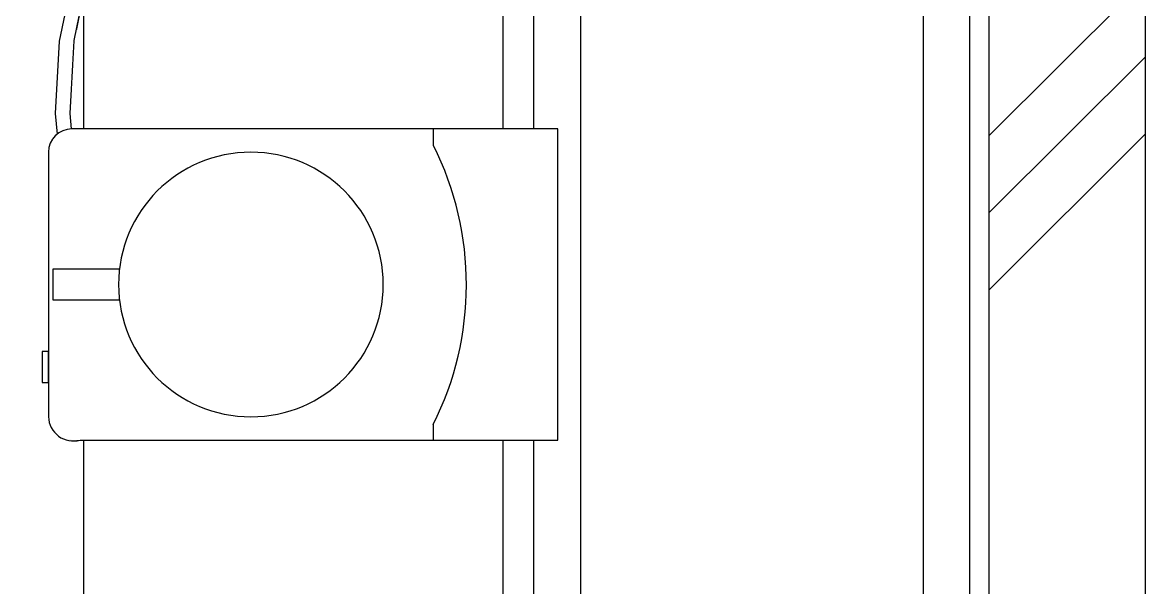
# Model space of a CAD drawing. Units: millimetres at full size, sheet at 1:50. Extents: x -9750 to 9750, y -6680 to 6675.
# Drawn here: x -325 to 401, y 1039 to 1402 of the extents above; entities that cross this region are included whole.
import ezdxf

# ---------------------------------------------------------------- set-up
doc = ezdxf.new("R2010")
doc.units = ezdxf.units.MM
doc.header["$LTSCALE"] = 50
for name, color, linetype in [('0-6_壁', 4, 'Continuous'), ('0-8_床仕上', 7, 'Continuous'), ('0-9_部品実装', 7, 'Continuous')]:
    doc.layers.add(name, color=color, linetype=linetype)

msp = doc.modelspace()

# ---------------------------------------------------------------- wipeouts: each hides what was drawn before it
for points in [[(346.23, -1839.95), (4770.23, -1839.95), (4770.23, 5120.05), (4770.23, 5120.05)], [(-3365.77, 3792.05), (-3365.77, -1764.95), (296.23, -1764.95), (296.23, -1764.95)]]:
    msp.add_wipeout(points)

# ---------------------------------------------------------------- next in the draw order: wipeouts: each hides what was drawn before it
for points in [[(346.23, -1839.95), (4770.23, 5120.05), (346.23, 5120.05), (346.23, 5120.05)], [(-3365.77, 3792.05), (296.23, -1764.95), (296.23, 3792.05), (296.23, 3792.05)]]:
    msp.add_wipeout(points)

# ---------------------------------------------------------------- next in the draw order: linework, layer by layer
at = {"layer": '0-8_床仕上'}
msp.add_solid([(346.23, -1839.95), (346.23, 5120.05), (346.23, 5120.05)], dxfattribs=at)

# ---------------------------------------------------------------- next in the draw order: wipeouts: each hides what was drawn before it
at = {"color": 7}
msp.add_wipeout([(396.23, 5045.05), (296.23, 5045.05), (296.23, -1764.95), (296.23, -1764.95)], dxfattribs=at)

# ---------------------------------------------------------------- next in the draw order: wipeouts: each hides what was drawn before it
msp.add_wipeout([(396.23, 5045.05), (296.23, -1764.95), (396.23, -1764.95), (396.23, -1764.95)], dxfattribs=at)

# ---------------------------------------------------------------- next in the draw order: linework, layer by layer
at = {"layer": '0-6_壁'}
for p, q in [((296.23, 1329.57), (396.23, 1429.57)), ((296.23, 1280.07), (396.23, 1380.07)), ((296.23, 1230.57), (396.23, 1330.57))]:
    msp.add_line(p, q, dxfattribs=at)
at = {"layer": '0-6_壁', "color": 3}
msp.add_line((396.23, 1435.05), (396.23, 880.2), dxfattribs=at)
at = {"layer": '0-6_壁', "color": 7}
msp.add_solid([(396.23, 5045.05), (396.23, -1764.95), (396.23, -1764.95)], dxfattribs=at)

# ---------------------------------------------------------------- next in the draw order: wipeouts: each hides what was drawn before it
msp.add_wipeout([(-285.56, 935.05), (296.23, 935.05), (296.23, 1252.16), (296.23, 1252.16)])

# ---------------------------------------------------------------- next in the draw order: wipeouts: each hides what was drawn before it
msp.add_wipeout([(-285.56, 935.05), (296.23, 1252.16), (-285.56, 1252.16), (-285.56, 1252.16)])

# ---------------------------------------------------------------- next in the draw order: linework, layer by layer
at = {"layer": '0-9_部品実装', "color": 4}
msp.add_lwpolyline([(-285.56, 1133.9), (-285.56, 935.05), (-16.27, 935.05)], dxfattribs=at)
at = {"layer": '0-9_部品実装'}
for points in [[(-285.56, 1252.16), (296.23, 1252.2), (-285.87, 1252.2)], [(-285.56, 1252.16), (-285.87, 1252.2), (-285.87, 1252.2)], [(-285.56, 1252.16), (296.23, 1252.16), (296.23, 1252.2)], [(-285.56, 935.05), (-285.56, 1252.16), (-285.56, 1252.16)]]:
    msp.add_solid(points, dxfattribs=at)

# ---------------------------------------------------------------- next in the draw order: wipeouts: each hides what was drawn before it
msp.add_wipeout([(-285.87, 1252.2), (296.23, 1252.2), (296.23, 1253.4), (296.23, 1253.4)])

# ---------------------------------------------------------------- next in the draw order: wipeouts: each hides what was drawn before it
msp.add_wipeout([(-285.87, 1252.2), (296.23, 1253.4), (-288.22, 1253.4), (-288.22, 1253.4)])

# ---------------------------------------------------------------- next in the draw order: wipeouts: each hides what was drawn before it
msp.add_wipeout([(-285.87, 1252.2), (-288.22, 1253.4), (-288.22, 1253.4), (-288.22, 1253.4)])

# ---------------------------------------------------------------- next in the draw order: wipeouts: each hides what was drawn before it
msp.add_wipeout([(-288.22, 1253.4), (296.23, 1253.4), (296.23, 1297.29), (296.23, 1297.29)])

# ---------------------------------------------------------------- next in the draw order: wipeouts: each hides what was drawn before it
msp.add_wipeout([(-288.22, 1253.4), (296.23, 1297.29), (-299.27, 1297.29), (-299.27, 1297.29)])

# ---------------------------------------------------------------- next in the draw order: wipeouts: each hides what was drawn before it
msp.add_wipeout([(-288.22, 1253.4), (-299.27, 1297.29), (-299.27, 1297.29), (-299.27, 1297.29)])

# ---------------------------------------------------------------- next in the draw order: wipeouts: each hides what was drawn before it
msp.add_wipeout([(-299.27, 1297.29), (296.23, 1297.29), (296.23, 1343.7), (296.23, 1343.7)])

# ---------------------------------------------------------------- next in the draw order: wipeouts: each hides what was drawn before it
msp.add_wipeout([(-299.27, 1297.29), (296.23, 1343.7), (-303.77, 1343.7), (-303.77, 1343.7)])

# ---------------------------------------------------------------- next in the draw order: wipeouts: each hides what was drawn before it
msp.add_wipeout([(-299.27, 1297.29), (-303.77, 1343.7), (-303.77, 1343.7), (-303.77, 1343.7)])

# ---------------------------------------------------------------- next in the draw order: wipeouts: each hides what was drawn before it
msp.add_wipeout([(-303.77, 1343.7), (296.23, 1343.7), (296.23, 1390.21), (296.23, 1390.21)])

# ---------------------------------------------------------------- next in the draw order: wipeouts: each hides what was drawn before it
msp.add_wipeout([(-303.77, 1343.7), (296.23, 1390.21), (-301.16, 1390.21), (-301.16, 1390.21)])

# ---------------------------------------------------------------- next in the draw order: wipeouts: each hides what was drawn before it
msp.add_wipeout([(-303.77, 1343.7), (-301.16, 1390.21), (-301.16, 1390.21), (-301.16, 1390.21)])

# ---------------------------------------------------------------- next in the draw order: wipeouts: each hides what was drawn before it
msp.add_wipeout([(-301.16, 1390.21), (296.23, 1390.21), (296.23, 1434.41), (296.23, 1434.41)])

# ---------------------------------------------------------------- next in the draw order: wipeouts: each hides what was drawn before it
msp.add_wipeout([(-301.16, 1390.21), (296.23, 1434.41), (-291.9, 1434.41), (-291.9, 1434.41)])

# ---------------------------------------------------------------- next in the draw order: linework, layer by layer
at = {"layer": '0-9_部品実装', "color": 4}
msp.add_lwpolyline([(283.73, 935.05), (296.23, 935.05), (296.23, 2735.05), (283.73, 2735.05)], dxfattribs=at)

# ---------------------------------------------------------------- next in the draw order: wipeouts: each hides what was drawn before it
msp.add_wipeout([(-301.16, 1390.21), (-291.9, 1434.41), (-291.9, 1434.41), (-291.9, 1434.41)])

# ---------------------------------------------------------------- next in the draw order: wipeouts: each hides what was drawn before it
for points in [[(283.73, 2707.35), (-16.27, 2707.35), (-16.27, 907.35), (-16.27, 907.35)], [(-285.56, 1280.35), (-285.56, 1419.84), (-289.68, 1399.71), (-289.68, 1399.71)]]:
    msp.add_wipeout(points)

# ---------------------------------------------------------------- next in the draw order: wipeouts: each hides what was drawn before it
for points in [[(283.73, 2707.35), (-16.27, 907.35), (283.73, 907.35), (283.73, 907.35)], [(-285.56, 1280.35), (-289.68, 1399.71), (-289.68, 1297.12), (-289.68, 1297.12)]]:
    msp.add_wipeout(points)

# ---------------------------------------------------------------- next in the draw order: linework, layer by layer
for p, q in [((-285.56, 2735.05), (-285.56, 1333.9)), ((33.73, 1827.35), (33.73, 940.35)), ((3.73, 940.35), (3.73, 1133.9))]:
    msp.add_line(p, q, dxfattribs=at)
for points in [[(283.73, 2707.35), (-16.27, 2707.35), (-16.27, 1333.9)], [(-16.27, 1133.9), (-16.27, 907.35), (283.73, 907.35), (283.73, 2707.35)], [(-16.27, 2674.35), (253.73, 2674.35), (253.73, 940.35), (-16.03, 940.35)], [(3.73, 1333.9), (3.73, 1877.35), (33.73, 1877.35)]]:
    msp.add_lwpolyline(points, dxfattribs=at)
at = {"layer": '0-9_部品実装'}
msp.add_solid([(283.73, 2707.35), (283.73, 907.35), (283.73, 907.35)], dxfattribs=at)

# ---------------------------------------------------------------- next in the draw order: wipeouts: each hides what was drawn before it
msp.add_wipeout([(-285.56, 1280.35), (-289.68, 1297.12), (-289.68, 1297.12), (-289.68, 1297.12)])

# ---------------------------------------------------------------- next in the draw order: wipeouts: each hides what was drawn before it
msp.add_wipeout([(-294.07, 1343.84), (-289.68, 1297.12), (-289.68, 1399.71), (-289.68, 1399.71)])

# ---------------------------------------------------------------- next in the draw order: wipeouts: each hides what was drawn before it
for points in [[(-294.07, 1343.84), (-289.68, 1399.71), (-289.68, 1399.71), (-289.68, 1399.71)], [(-307.96, 1148.9), (-287.67, 1133.9), (-287.67, 1318.9), (-287.67, 1318.9)]]:
    msp.add_wipeout(points)

# ---------------------------------------------------------------- next in the draw order: wipeouts: each hides what was drawn before it
for points in [[(-294.07, 1343.84), (-289.68, 1399.71), (-291.53, 1390.67), (-291.53, 1390.67)], [(-307.96, 1148.9), (-287.67, 1318.9), (-307.96, 1318.9), (-307.96, 1318.9)]]:
    msp.add_wipeout(points)

# ---------------------------------------------------------------- next in the draw order: linework, layer by layer
msp.add_solid([(-307.96, 1148.9), (-307.96, 1318.9), (-307.96, 1318.9)], dxfattribs=at)

# ---------------------------------------------------------------- next in the draw order: wipeouts: each hides what was drawn before it
msp.add_wipeout([(-294.07, 1343.84), (-291.53, 1390.67), (-291.53, 1390.67), (-291.53, 1390.67)])

# ---------------------------------------------------------------- next in the draw order: linework, layer by layer
at = {"layer": '0-9_部品実装', "color": 4}
msp.add_lwpolyline([(-293.14, 1333.89), (-294.07, 1343.84), (-291.53, 1390.67), (-282.09, 1436.81), (-289.6, 1435.69), (-291.9, 1434.41), (-301.16, 1390.21), (-303.77, 1343.7), (-302.49, 1330.49)], dxfattribs=at)

# ---------------------------------------------------------------- next in the draw order: wipeouts: each hides what was drawn before it
for points in [[(-307.96, 1170.9), (-307.96, 1190.9), (-311.96, 1190.9), (-311.96, 1190.9)], [(-287.67, 1133.9), (-307.96, 1148.9), (-307.84, 1147.29), (-307.84, 1147.29)]]:
    msp.add_wipeout(points)

# ---------------------------------------------------------------- next in the draw order: wipeouts: each hides what was drawn before it
for points in [[(-287.67, 1333.9), (-292.96, 1333.9), (-307.96, 1318.9), (-307.96, 1318.9)], [(-307.96, 1170.9), (-311.96, 1190.9), (-311.96, 1170.9), (-311.96, 1170.9)], [(-287.67, 1133.9), (-307.84, 1147.29), (-307.56, 1145.7), (-307.56, 1145.7)]]:
    msp.add_wipeout(points)

# ---------------------------------------------------------------- next in the draw order: linework, layer by layer
msp.add_lwpolyline([(-307.96, 1170.9), (-307.96, 1190.9), (-311.96, 1190.9), (-311.96, 1170.9)], close=True, dxfattribs=at)
at = {"layer": '0-9_部品実装'}
msp.add_solid([(-307.96, 1170.9), (-311.96, 1170.9), (-311.96, 1170.9)], dxfattribs=at)

# ---------------------------------------------------------------- next in the draw order: wipeouts: each hides what was drawn before it
for points in [[(-287.67, 1333.9), (-307.96, 1318.9), (-287.67, 1318.9), (-287.67, 1318.9)], [(-287.67, 1133.9), (-307.56, 1145.7), (-307.11, 1144.14), (-307.11, 1144.14)]]:
    msp.add_wipeout(points)

# ---------------------------------------------------------------- next in the draw order: linework, layer by layer
msp.add_solid([(-287.67, 1333.9), (-287.67, 1318.9), (-287.67, 1318.9)], dxfattribs=at)

# ---------------------------------------------------------------- next in the draw order: wipeouts: each hides what was drawn before it
for points in [[(-307.96, 1318.9), (-292.96, 1333.9), (-294.53, 1333.81), (-294.53, 1333.81)], [(-287.67, 1133.9), (-307.11, 1144.14), (-306.52, 1142.64), (-306.52, 1142.64)]]:
    msp.add_wipeout(points)

# ---------------------------------------------------------------- next in the draw order: wipeouts: each hides what was drawn before it
for points in [[(-307.96, 1318.9), (-294.53, 1333.81), (-296.08, 1333.57), (-296.08, 1333.57)], [(-287.67, 1133.9), (-306.52, 1142.64), (-305.77, 1141.21), (-305.77, 1141.21)]]:
    msp.add_wipeout(points)

# ---------------------------------------------------------------- next in the draw order: wipeouts: each hides what was drawn before it
for points in [[(-307.96, 1318.9), (-296.08, 1333.57), (-297.6, 1333.16), (-297.6, 1333.16)], [(-287.67, 1133.9), (-305.77, 1141.21), (-304.88, 1139.86), (-304.88, 1139.86)]]:
    msp.add_wipeout(points)

# ---------------------------------------------------------------- next in the draw order: wipeouts: each hides what was drawn before it
for points in [[(-307.96, 1318.9), (-297.6, 1333.16), (-299.06, 1332.6), (-299.06, 1332.6)], [(-287.67, 1133.9), (-304.88, 1139.86), (-303.87, 1138.61), (-303.87, 1138.61)]]:
    msp.add_wipeout(points)

# ---------------------------------------------------------------- next in the draw order: wipeouts: each hides what was drawn before it
for points in [[(-307.96, 1318.9), (-299.06, 1332.6), (-300.46, 1331.89), (-300.46, 1331.89)], [(-287.67, 1133.9), (-303.87, 1138.61), (-302.73, 1137.46), (-302.73, 1137.46)]]:
    msp.add_wipeout(points)

# ---------------------------------------------------------------- next in the draw order: wipeouts: each hides what was drawn before it
for points in [[(-307.96, 1318.9), (-300.46, 1331.89), (-301.78, 1331.03), (-301.78, 1331.03)], [(-287.67, 1133.9), (-302.73, 1137.46), (-301.48, 1136.44), (-301.48, 1136.44)]]:
    msp.add_wipeout(points)

# ---------------------------------------------------------------- next in the draw order: wipeouts: each hides what was drawn before it
for points in [[(-307.96, 1318.9), (-301.78, 1331.03), (-303, 1330.04), (-303, 1330.04)], [(-287.67, 1133.9), (-301.48, 1136.44), (-300.13, 1135.55), (-300.13, 1135.55)]]:
    msp.add_wipeout(points)

# ---------------------------------------------------------------- next in the draw order: wipeouts: each hides what was drawn before it
for points in [[(-307.96, 1318.9), (-303, 1330.04), (-304.11, 1328.93), (-304.11, 1328.93)], [(-287.67, 1133.9), (-300.13, 1135.55), (-298.71, 1134.79), (-298.71, 1134.79)]]:
    msp.add_wipeout(points)

# ---------------------------------------------------------------- next in the draw order: wipeouts: each hides what was drawn before it
for points in [[(-307.96, 1318.9), (-304.11, 1328.93), (-305.1, 1327.71), (-305.1, 1327.71)], [(-287.67, 1133.9), (-298.71, 1134.79), (-297.21, 1134.19), (-297.21, 1134.19)]]:
    msp.add_wipeout(points)

# ---------------------------------------------------------------- next in the draw order: linework, layer by layer
for points in [[(-287.67, 1133.9), (-297.21, 1134.19), (-295.66, 1133.74)], [(-287.67, 1133.9), (-295.66, 1133.74), (-294.07, 1133.45)]]:
    msp.add_solid(points, dxfattribs=at)

# ---------------------------------------------------------------- next in the draw order: wipeouts: each hides what was drawn before it
msp.add_wipeout([(-307.96, 1318.9), (-305.1, 1327.71), (-305.95, 1326.4), (-305.95, 1326.4)])

# ---------------------------------------------------------------- next in the draw order: wipeouts: each hides what was drawn before it
for points in [[(-307.96, 1318.9), (-305.95, 1326.4), (-306.67, 1325), (-306.67, 1325)], [(-287.67, 1133.9), (-294.07, 1133.45), (-292.46, 1133.31), (-292.46, 1133.31)]]:
    msp.add_wipeout(points)

# ---------------------------------------------------------------- next in the draw order: wipeouts: each hides what was drawn before it
for points in [[(-307.96, 1318.9), (-306.67, 1325), (-307.23, 1323.53), (-307.23, 1323.53)], [(-287.67, 1133.9), (-292.46, 1133.31), (-290.85, 1133.35), (-290.85, 1133.35)]]:
    msp.add_wipeout(points)

# ---------------------------------------------------------------- next in the draw order: wipeouts: each hides what was drawn before it
for points in [[(-307.96, 1318.9), (-307.23, 1323.53), (-307.64, 1322.01), (-307.64, 1322.01)], [(-287.67, 1133.9), (-290.85, 1133.35), (-289.24, 1133.54), (-289.24, 1133.54)]]:
    msp.add_wipeout(points)

# ---------------------------------------------------------------- next in the draw order: linework, layer by layer
at = {"layer": '0-9_部品実装', "color": 4}
msp.add_line((-307.96, 1318.9), (-307.96, 1148.9), dxfattribs=at)
msp.add_arc((-292.96, 1318.9), 15, 90, 180, dxfattribs=at)
at = {"layer": '0-9_部品実装'}
for points in [[(-307.96, 1318.9), (-307.64, 1322.01), (-307.88, 1320.46)], [(-307.96, 1318.9), (-307.88, 1320.46), (-307.88, 1320.46)], [(-287.67, 1133.9), (-289.24, 1133.54), (-287.67, 1133.9)]]:
    msp.add_solid(points, dxfattribs=at)

# ---------------------------------------------------------------- next in the draw order: wipeouts: each hides what was drawn before it
msp.add_wipeout([(19.04, 1133.9), (19.04, 1333.9), (-287.67, 1333.9), (-287.67, 1333.9)])

# ---------------------------------------------------------------- next in the draw order: wipeouts: each hides what was drawn before it
msp.add_wipeout([(19.04, 1133.9), (-287.67, 1333.9), (-287.67, 1133.9), (-287.67, 1133.9)])

# ---------------------------------------------------------------- next in the draw order: linework, layer by layer
at = {"layer": '0-9_部品実装', "color": 4}
for p, q in [((19.04, 1333.9), (-292.96, 1333.9)), ((-60.65, 1323.27), (-60.65, 1333.9)), ((-60.88, 1143.87), (-60.88, 1133.9))]:
    msp.add_line(p, q, dxfattribs=at)
for points in [[(-287.67, 1133.9), (19.04, 1133.9), (19.04, 1333.9)], [(-262.37, 1223.9), (-304.96, 1223.9), (-304.96, 1243.9), (-262.3, 1243.9)]]:
    msp.add_lwpolyline(points, dxfattribs=at)
for centre, radius, start, end in [((-239.95, 1233.81), 200.38, 333.33319, 26.51606), ((-177.96, 1233.9), 85, 359.99933, 179.99933), ((-177.96, 1233.9), 85, 179.99933, 359.99933), ((-291.97, 1149.31), 16, 181.47394, 285.58727)]:
    msp.add_arc(centre, radius, start, end, dxfattribs=at)
at = {"layer": '0-9_部品実装'}
msp.add_solid([(19.04, 1133.9), (-287.67, 1133.9), (-287.67, 1133.9)], dxfattribs=at)

doc.saveas('drawing.dxf')
